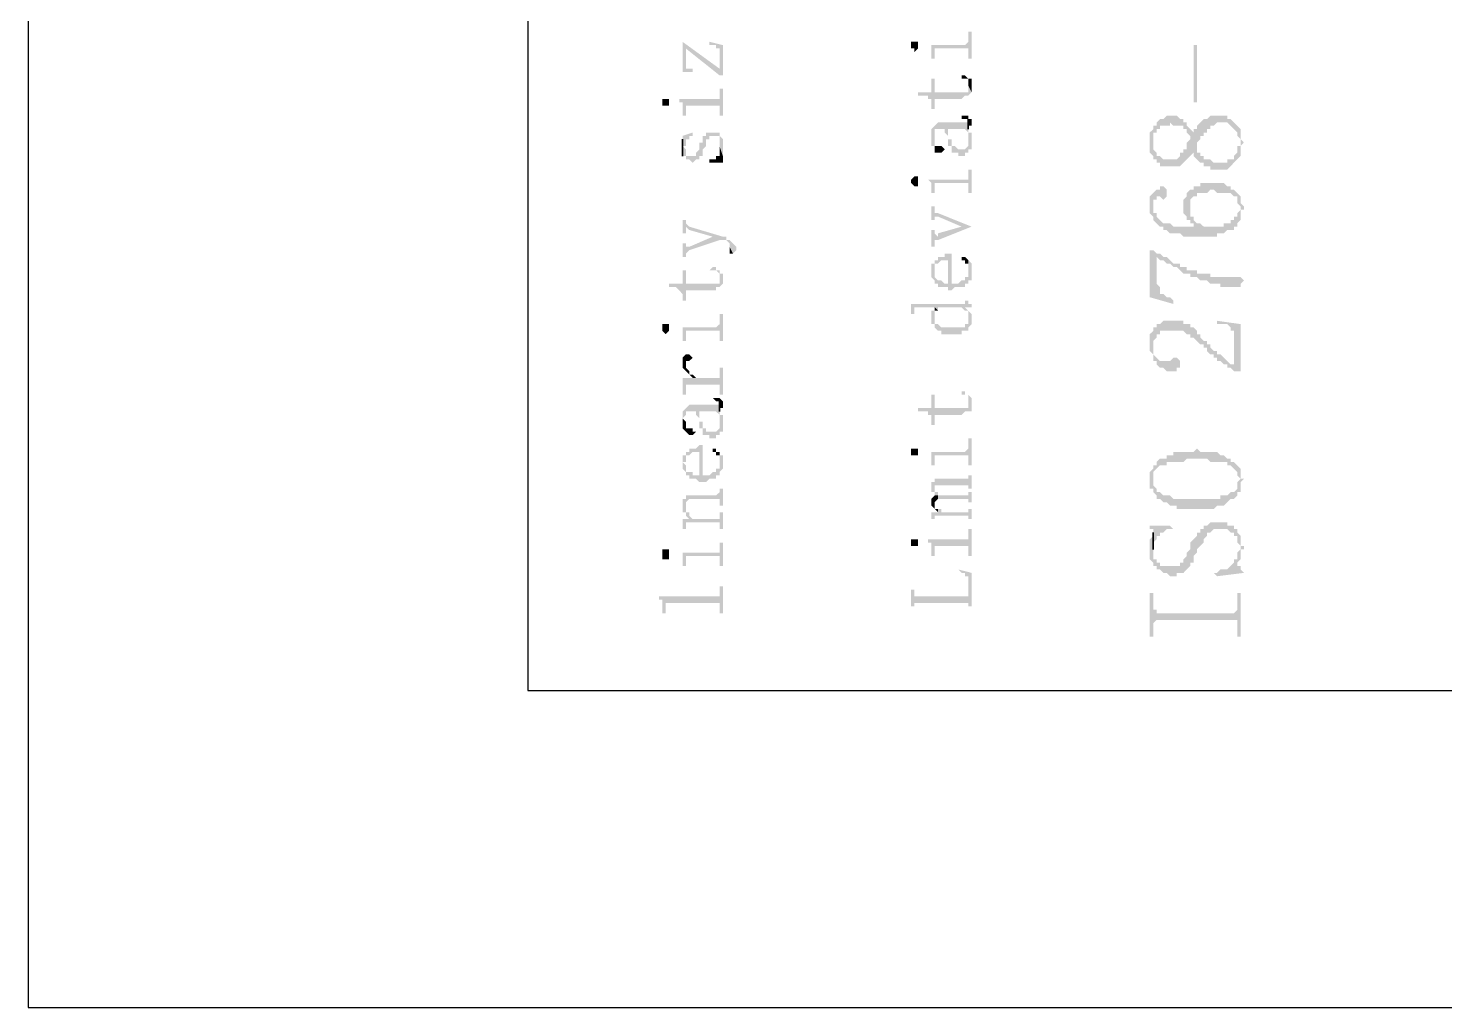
# Model space of a CAD drawing. Header units: millimetres. Extents: x 7018 to 13530, y 4187 to 5692.
# Drawn here: x 7018 to 7037.02, y 4951.87 to 4965.02 of the extents above; entities that cross this region are included whole.
import ezdxf

# ---------------------------------------------------------------- set-up
doc = ezdxf.new("R2010")
doc.units = ezdxf.units.MM

msp = doc.modelspace()

# ---------------------------------------------------------------- hatches: boundary and pattern name
at = {"transparency": 33554559}
for points in [[(7030.079, 4964.797), (7030.124, 4964.797), (7030.124, 4964.752), (7030.124, 4964.707), (7030.124, 4964.662), (7030.124, 4964.617), (7030.169, 4964.617), (7030.169, 4964.707), (7030.169, 4964.752), (7030.62, 4964.752), (7030.62, 4964.617), (7030.665, 4964.617), (7030.665, 4964.978), (7030.62, 4964.978), (7030.62, 4964.842), (7030.62, 4964.842), (7030.575, 4964.797)], [(7026.784, 4964.842), (7026.829, 4964.752), (7027.281, 4964.391), (7027.281, 4964.481)], [(7026.784, 4964.842), (7026.784, 4964.436), (7026.965, 4964.436), (7026.92, 4964.436), (7026.92, 4964.481), (7026.829, 4964.481), (7026.829, 4964.526), (7026.829, 4964.752)], [(7027.145, 4964.842), (7027.145, 4964.797), (7027.235, 4964.797), (7027.235, 4964.752), (7027.281, 4964.752), (7027.281, 4964.707), (7027.281, 4964.391), (7027.326, 4964.391), (7027.326, 4964.797)], [(7029.853, 4964.797), (7029.853, 4964.752), (7029.898, 4964.752), (7029.898, 4964.707), (7029.898, 4964.707), (7029.943, 4964.752), (7029.943, 4964.797), (7029.943, 4964.842), (7029.853, 4964.842)], [(7033.689, 4964.03), (7033.689, 4964.797), (7033.644, 4964.797), (7033.644, 4964.03)], [(7026.739, 4964.075), (7026.739, 4964.03), (7026.784, 4964.03), (7026.784, 4963.985), (7026.784, 4963.94), (7026.784, 4963.849), (7026.829, 4963.849), (7026.829, 4963.985), (7027.281, 4963.985), (7027.281, 4963.849), (7027.326, 4963.849), (7027.326, 4964.211), (7027.281, 4964.211), (7027.281, 4964.075), (7027.235, 4964.075)], [(7029.943, 4964.165), (7029.943, 4964.12), (7030.079, 4964.12), (7030.079, 4964.075), (7030.124, 4964.075), (7030.124, 4964.03), (7030.124, 4963.94), (7030.169, 4963.94), (7030.169, 4964.075), (7030.53, 4964.075), (7030.575, 4964.12), (7030.62, 4964.12), (7030.665, 4964.165), (7030.62, 4964.256), (7030.62, 4964.211), (7030.62, 4964.165), (7030.169, 4964.165), (7030.169, 4964.346), (7030.124, 4964.346), (7030.124, 4964.165)], [(7030.53, 4964.346), (7030.62, 4964.346), (7030.62, 4964.301), (7030.62, 4964.256), (7030.62, 4964.256), (7030.665, 4964.165), (7030.665, 4964.256), (7030.665, 4964.301), (7030.665, 4964.346), (7030.62, 4964.346), (7030.575, 4964.391), (7030.53, 4964.391)], [(7026.513, 4964.03), (7026.513, 4963.985), (7026.604, 4963.985), (7026.604, 4964.03), (7026.604, 4964.075), (7026.513, 4964.075)], [(7030.53, 4963.849), (7030.53, 4963.804), (7030.62, 4963.804), (7030.62, 4963.714), (7030.665, 4963.714), (7030.665, 4963.759), (7030.665, 4963.804), (7030.62, 4963.804), (7030.62, 4963.849), (7030.575, 4963.849)], [(7033.057, 4963.488), (7033.057, 4963.353), (7033.103, 4963.308), (7033.103, 4963.263), (7033.148, 4963.263), (7033.148, 4963.218), (7033.193, 4963.218), (7033.193, 4963.172), (7033.464, 4963.172), (7033.509, 4963.218), (7033.509, 4963.218), (7033.554, 4963.263), (7033.554, 4963.263), (7033.599, 4963.308), (7033.599, 4963.308), (7033.644, 4963.353), (7033.644, 4963.308), (7033.689, 4963.398), (7033.689, 4963.443), (7033.689, 4963.488), (7033.734, 4963.534), (7033.734, 4963.579), (7033.78, 4963.579), (7033.78, 4963.624), (7033.825, 4963.624), (7033.825, 4963.669), (7033.87, 4963.669), (7033.87, 4963.714), (7033.915, 4963.714), (7033.96, 4963.759), (7034.096, 4963.759), (7034.141, 4963.714), (7034.141, 4963.714), (7034.186, 4963.669), (7034.186, 4963.669), (7034.231, 4963.624), (7034.231, 4963.579), (7034.276, 4963.534), (7034.276, 4963.308), (7034.276, 4963.398), (7034.276, 4963.443), (7034.321, 4963.488), (7034.276, 4963.534), (7034.276, 4963.624), (7034.276, 4963.669), (7034.231, 4963.714), (7034.231, 4963.714), (7034.186, 4963.759), (7034.186, 4963.759), (7034.141, 4963.804), (7034.096, 4963.804), (7034.096, 4963.849), (7033.87, 4963.849), (7033.825, 4963.804), (7033.78, 4963.804), (7033.734, 4963.759), (7033.734, 4963.759), (7033.689, 4963.714), (7033.689, 4963.669), (7033.644, 4963.669), (7033.644, 4963.624), (7033.644, 4963.624), (7033.599, 4963.669), (7033.599, 4963.534), (7033.599, 4963.534), (7033.554, 4963.488), (7033.554, 4963.398), (7033.509, 4963.398), (7033.509, 4963.353), (7033.464, 4963.353), (7033.464, 4963.308), (7033.419, 4963.263), (7033.238, 4963.263), (7033.193, 4963.308), (7033.148, 4963.308), (7033.148, 4963.353), (7033.148, 4963.353), (7033.103, 4963.398), (7033.103, 4963.443), (7033.103, 4963.669), (7033.103, 4963.669), (7033.057, 4963.624), (7033.057, 4963.534)], [(7033.103, 4963.669), (7033.103, 4963.488), (7033.103, 4963.624), (7033.148, 4963.624), (7033.148, 4963.669), (7033.193, 4963.669), (7033.193, 4963.714), (7033.328, 4963.714), (7033.328, 4963.759), (7033.373, 4963.714), (7033.509, 4963.714), (7033.509, 4963.669), (7033.554, 4963.669), (7033.554, 4963.624), (7033.599, 4963.579), (7033.599, 4963.669), (7033.599, 4963.669), (7033.554, 4963.714), (7033.554, 4963.759), (7033.509, 4963.759), (7033.509, 4963.804), (7033.464, 4963.804), (7033.419, 4963.849), (7033.283, 4963.849), (7033.238, 4963.804), (7033.193, 4963.804), (7033.148, 4963.759), (7033.148, 4963.714), (7033.103, 4963.714)], [(7030.124, 4963.579), (7030.124, 4963.534), (7030.124, 4963.488), (7030.124, 4963.443), (7030.169, 4963.443), (7030.169, 4963.579), (7030.169, 4963.624), (7030.169, 4963.669), (7030.304, 4963.669), (7030.304, 4963.624), (7030.304, 4963.624), (7030.35, 4963.579), (7030.35, 4963.534), (7030.35, 4963.669), (7030.575, 4963.669), (7030.62, 4963.624), (7030.62, 4963.579), (7030.62, 4963.534), (7030.62, 4963.488), (7030.665, 4963.624), (7030.62, 4963.624), (7030.62, 4963.669), (7030.62, 4963.759), (7030.214, 4963.759), (7030.169, 4963.714), (7030.169, 4963.714), (7030.124, 4963.669), (7030.124, 4963.624)], [(7030.35, 4963.534), (7030.35, 4963.488), (7030.35, 4963.443), (7030.395, 4963.443), (7030.395, 4963.398), (7030.395, 4963.353), (7030.485, 4963.353), (7030.485, 4963.308), (7030.575, 4963.308), (7030.575, 4963.353), (7030.62, 4963.353), (7030.62, 4963.398), (7030.665, 4963.398), (7030.665, 4963.443), (7030.665, 4963.488), (7030.665, 4963.534), (7030.665, 4963.579), (7030.665, 4963.624), (7030.62, 4963.488), (7030.62, 4963.443), (7030.62, 4963.443), (7030.575, 4963.398), (7030.485, 4963.398), (7030.44, 4963.443), (7030.395, 4963.443), (7030.395, 4963.488), (7030.395, 4963.534), (7030.35, 4963.534), (7030.35, 4963.579), (7030.35, 4963.669), (7030.35, 4963.669)], [(7026.784, 4963.308), (7026.829, 4963.308), (7026.829, 4963.263), (7026.874, 4963.263), (7026.92, 4963.218), (7026.92, 4963.218), (7026.965, 4963.263), (7027.01, 4963.263), (7027.01, 4963.308), (7027.055, 4963.308), (7027.055, 4963.353), (7027.055, 4963.398), (7027.055, 4963.398), (7027.1, 4963.443), (7027.1, 4963.488), (7027.1, 4963.534), (7027.145, 4963.534), (7027.145, 4963.579), (7027.281, 4963.579), (7027.281, 4963.534), (7027.281, 4963.488), (7027.281, 4963.443), (7027.326, 4963.308), (7027.326, 4963.353), (7027.326, 4963.398), (7027.326, 4963.443), (7027.326, 4963.488), (7027.326, 4963.534), (7027.326, 4963.534), (7027.281, 4963.579), (7027.281, 4963.624), (7027.1, 4963.624), (7027.1, 4963.579), (7027.055, 4963.579), (7027.055, 4963.534), (7027.055, 4963.488), (7027.01, 4963.488), (7027.01, 4963.443), (7027.01, 4963.398), (7027.01, 4963.398), (7026.965, 4963.353), (7026.965, 4963.308), (7026.829, 4963.308), (7026.829, 4963.353), (7026.829, 4963.398), (7026.784, 4963.443)], [(7026.784, 4963.579), (7026.784, 4963.308), (7026.784, 4963.443), (7026.829, 4963.443), (7026.829, 4963.488), (7026.829, 4963.534), (7026.874, 4963.534), (7026.874, 4963.579), (7026.92, 4963.579), (7026.92, 4963.624)], [(7030.169, 4963.443), (7030.169, 4963.398), (7030.169, 4963.353), (7030.259, 4963.353), (7030.304, 4963.398), (7030.304, 4963.398), (7030.259, 4963.443), (7030.169, 4963.443), (7030.169, 4963.488), (7030.169, 4963.579)], [(7033.644, 4963.308), (7033.689, 4963.263), (7033.689, 4963.263), (7033.734, 4963.218), (7033.78, 4963.218), (7033.78, 4963.172), (7033.87, 4963.172), (7033.87, 4963.127), (7034.096, 4963.127), (7034.141, 4963.172), (7034.141, 4963.172), (7034.186, 4963.218), (7034.186, 4963.218), (7034.231, 4963.263), (7034.231, 4963.263), (7034.276, 4963.308), (7034.276, 4963.488), (7034.276, 4963.443), (7034.231, 4963.443), (7034.231, 4963.353), (7034.186, 4963.308), (7034.186, 4963.263), (7034.096, 4963.263), (7034.096, 4963.218), (7033.915, 4963.218), (7033.87, 4963.263), (7033.78, 4963.263), (7033.78, 4963.308), (7033.734, 4963.308), (7033.734, 4963.353), (7033.689, 4963.353), (7033.689, 4963.398)], [(7027.145, 4963.263), (7027.145, 4963.218), (7027.326, 4963.218), (7027.326, 4963.263), (7027.326, 4963.308), (7027.281, 4963.443), (7027.281, 4963.398), (7027.281, 4963.353), (7027.281, 4963.308), (7027.235, 4963.308), (7027.235, 4963.263), (7027.19, 4963.263)], [(7030.079, 4962.992), (7030.079, 4962.992), (7030.124, 4962.947), (7030.124, 4962.902), (7030.124, 4962.857), (7030.124, 4962.811), (7030.169, 4962.811), (7030.169, 4962.902), (7030.169, 4962.947), (7030.62, 4962.947), (7030.62, 4962.902), (7030.62, 4962.811), (7030.665, 4962.811), (7030.665, 4963.127), (7030.62, 4963.127), (7030.62, 4963.037), (7030.62, 4962.992), (7030.575, 4962.992)], [(7029.853, 4962.947), (7029.853, 4962.947), (7029.898, 4962.902), (7029.943, 4962.902), (7029.943, 4962.947), (7029.943, 4962.992), (7029.943, 4963.037), (7029.898, 4963.037), (7029.853, 4962.992), (7029.853, 4962.992)], [(7033.103, 4962.811), (7033.103, 4962.631), (7033.103, 4962.721), (7033.148, 4962.721), (7033.148, 4962.766), (7033.193, 4962.766), (7033.238, 4962.721), (7033.238, 4962.721), (7033.283, 4962.766), (7033.283, 4962.857), (7033.283, 4962.857), (7033.238, 4962.902), (7033.193, 4962.902), (7033.193, 4962.857), (7033.148, 4962.857)], [(7033.509, 4962.631), (7033.509, 4962.586), (7033.509, 4962.541), (7033.554, 4962.495), (7033.554, 4962.45), (7033.599, 4962.45), (7033.599, 4962.676), (7033.599, 4962.721), (7033.644, 4962.766), (7033.689, 4962.766), (7033.689, 4962.811), (7033.825, 4962.811), (7033.87, 4962.857), (7033.915, 4962.857), (7033.96, 4962.811), (7034.141, 4962.811), (7034.186, 4962.766), (7034.231, 4962.766), (7034.231, 4962.676), (7034.276, 4962.631), (7034.276, 4962.45), (7034.276, 4962.586), (7034.321, 4962.586), (7034.321, 4962.631), (7034.276, 4962.676), (7034.276, 4962.766), (7034.231, 4962.811), (7034.231, 4962.811), (7034.186, 4962.857), (7034.141, 4962.857), (7034.141, 4962.902), (7034.096, 4962.902), (7034.05, 4962.947), (7033.734, 4962.947), (7033.734, 4962.902), (7033.644, 4962.902), (7033.644, 4962.857), (7033.599, 4962.857), (7033.554, 4962.811), (7033.554, 4962.766), (7033.509, 4962.721), (7033.509, 4962.676)], [(7033.057, 4962.676), (7033.057, 4962.586), (7033.057, 4962.541), (7033.103, 4962.495), (7033.103, 4962.45), (7033.148, 4962.405), (7033.148, 4962.405), (7033.193, 4962.36), (7033.238, 4962.36), (7033.238, 4962.315), (7033.283, 4962.315), (7033.328, 4962.27), (7033.464, 4962.27), (7033.509, 4962.225), (7033.96, 4962.225), (7033.96, 4962.27), (7034.05, 4962.27), (7034.096, 4962.315), (7034.186, 4962.315), (7034.186, 4962.36), (7034.231, 4962.36), (7034.231, 4962.405), (7034.276, 4962.45), (7034.276, 4962.631), (7034.276, 4962.586), (7034.231, 4962.541), (7034.231, 4962.495), (7034.186, 4962.495), (7034.186, 4962.45), (7034.141, 4962.45), (7034.141, 4962.405), (7034.05, 4962.405), (7034.05, 4962.36), (7033.78, 4962.36), (7033.734, 4962.405), (7033.689, 4962.36), (7033.373, 4962.36), (7033.328, 4962.405), (7033.238, 4962.405), (7033.193, 4962.45), (7033.193, 4962.45), (7033.148, 4962.495), (7033.148, 4962.541), (7033.103, 4962.541), (7033.103, 4962.631), (7033.103, 4962.811), (7033.057, 4962.766), (7033.057, 4962.721), (7033.057, 4962.721)], [(7030.124, 4962.631), (7030.124, 4962.45), (7030.169, 4962.45), (7030.169, 4962.495), (7030.214, 4962.495), (7030.53, 4962.36), (7030.665, 4962.36), (7030.214, 4962.541), (7030.169, 4962.541), (7030.169, 4962.586), (7030.169, 4962.631)], [(7033.599, 4962.45), (7033.599, 4962.405), (7033.644, 4962.405), (7033.644, 4962.36), (7033.689, 4962.36), (7033.734, 4962.405), (7033.689, 4962.405), (7033.644, 4962.45), (7033.644, 4962.495), (7033.599, 4962.495), (7033.599, 4962.541), (7033.599, 4962.631)], [(7026.784, 4962.45), (7026.784, 4962.27), (7026.829, 4962.27), (7026.829, 4962.315), (7026.829, 4962.36), (7026.874, 4962.315), (7027.19, 4962.225), (7027.19, 4962.225), (7027.281, 4962.18), (7027.371, 4962.18), (7027.416, 4962.134), (7027.416, 4962.089), (7027.461, 4961.999), (7027.461, 4961.999), (7027.506, 4962.044), (7027.506, 4962.089), (7027.506, 4962.089), (7027.461, 4962.134), (7027.461, 4962.134), (7027.416, 4962.18), (7027.371, 4962.18), (7027.371, 4962.225), (7027.326, 4962.225), (7026.874, 4962.36), (7026.829, 4962.405), (7026.829, 4962.45), (7026.829, 4962.45)], [(7030.124, 4962.315), (7030.124, 4962.089), (7030.169, 4962.089), (7030.169, 4962.134), (7030.169, 4962.18), (7030.214, 4962.18), (7030.665, 4962.36), (7030.53, 4962.36), (7030.214, 4962.27), (7030.214, 4962.225), (7030.169, 4962.27), (7030.169, 4962.315)], [(7026.784, 4962.134), (7026.784, 4961.954), (7026.829, 4961.954), (7026.829, 4961.999), (7026.829, 4961.999), (7026.874, 4962.044), (7027.281, 4962.18), (7027.19, 4962.225), (7026.874, 4962.089), (7026.829, 4962.089), (7026.829, 4962.134), (7026.829, 4962.134)], [(7027.416, 4962.044), (7027.416, 4961.999), (7027.461, 4961.999), (7027.416, 4962.089)], [(7030.124, 4961.864), (7030.169, 4961.773), (7030.169, 4961.819), (7030.169, 4961.864), (7030.214, 4961.864), (7030.259, 4961.909), (7030.35, 4961.909), (7030.35, 4961.503), (7030.395, 4961.503), (7030.44, 4961.548), (7030.575, 4961.548), (7030.575, 4961.593), (7030.62, 4961.593), (7030.62, 4961.638), (7030.665, 4961.638), (7030.665, 4961.683), (7030.665, 4961.728), (7030.665, 4961.773), (7030.665, 4961.819), (7030.665, 4961.864), (7030.665, 4961.864), (7030.62, 4961.909), (7030.62, 4961.773), (7030.62, 4961.728), (7030.62, 4961.683), (7030.575, 4961.683), (7030.575, 4961.638), (7030.53, 4961.638), (7030.485, 4961.593), (7030.395, 4961.593), (7030.395, 4961.999), (7030.304, 4961.999), (7030.304, 4961.954), (7030.214, 4961.954), (7030.214, 4961.909), (7030.169, 4961.909), (7030.169, 4961.864)], [(7030.53, 4961.954), (7030.53, 4961.909), (7030.575, 4961.909), (7030.575, 4961.864), (7030.62, 4961.864), (7030.62, 4961.819), (7030.62, 4961.773), (7030.62, 4961.909), (7030.62, 4961.909), (7030.575, 4961.954)], [(7033.057, 4962.044), (7033.057, 4961.412), (7033.373, 4961.322), (7033.373, 4961.367), (7033.328, 4961.412), (7033.283, 4961.412), (7033.238, 4961.457), (7033.193, 4961.457), (7033.193, 4961.548), (7033.148, 4961.593), (7033.148, 4961.999), (7033.103, 4962.044)], [(7033.148, 4961.999), (7033.148, 4961.954), (7033.193, 4961.909), (7033.238, 4961.909), (7033.283, 4961.864), (7033.328, 4961.864), (7033.373, 4961.819), (7033.419, 4961.819), (7033.464, 4961.773), (7033.464, 4961.773), (7033.509, 4961.728), (7033.599, 4961.728), (7033.599, 4961.683), (7033.689, 4961.683), (7033.734, 4961.638), (7033.825, 4961.638), (7033.87, 4961.593), (7034.005, 4961.593), (7034.005, 4961.548), (7034.276, 4961.548), (7034.276, 4961.593), (7034.321, 4961.638), (7034.276, 4961.683), (7033.87, 4961.683), (7033.87, 4961.728), (7033.689, 4961.728), (7033.689, 4961.773), (7033.554, 4961.773), (7033.554, 4961.819), (7033.464, 4961.819), (7033.464, 4961.864), (7033.373, 4961.864), (7033.328, 4961.909), (7033.328, 4961.909), (7033.283, 4961.954), (7033.238, 4961.954), (7033.193, 4961.999)], [(7026.604, 4961.593), (7026.604, 4961.548), (7026.694, 4961.548), (7026.739, 4961.503), (7026.739, 4961.503), (7026.784, 4961.457), (7026.784, 4961.367), (7026.829, 4961.367), (7026.829, 4961.503), (7027.235, 4961.503), (7027.235, 4961.548), (7027.281, 4961.548), (7027.281, 4961.683), (7027.281, 4961.638), (7027.281, 4961.593), (7026.829, 4961.593), (7026.829, 4961.773), (7026.784, 4961.773), (7026.784, 4961.593)], [(7027.145, 4961.773), (7027.235, 4961.773), (7027.281, 4961.728), (7027.281, 4961.683), (7027.281, 4961.548), (7027.326, 4961.593), (7027.326, 4961.638), (7027.326, 4961.728), (7027.281, 4961.728), (7027.281, 4961.773), (7027.235, 4961.773), (7027.235, 4961.819), (7027.19, 4961.819)], [(7030.124, 4961.773), (7030.124, 4961.728), (7030.124, 4961.683), (7030.124, 4961.683), (7030.169, 4961.638), (7030.169, 4961.593), (7030.214, 4961.593), (7030.214, 4961.548), (7030.35, 4961.548), (7030.35, 4961.503), (7030.35, 4961.593), (7030.304, 4961.593), (7030.259, 4961.638), (7030.214, 4961.638), (7030.169, 4961.683), (7030.169, 4961.728), (7030.169, 4961.773), (7030.124, 4961.864), (7030.124, 4961.819)], [(7029.808, 4961.322), (7029.853, 4961.322), (7029.853, 4961.277), (7029.853, 4961.187), (7029.898, 4961.187), (7029.898, 4961.232), (7029.898, 4961.277), (7030.169, 4961.277), (7030.214, 4961.232), (7030.214, 4961.277), (7030.53, 4961.277), (7030.575, 4961.232), (7030.575, 4961.277), (7030.665, 4961.277), (7030.665, 4961.322), (7030.62, 4961.322), (7030.62, 4961.367), (7030.62, 4961.412), (7030.62, 4961.367), (7030.575, 4961.367), (7030.575, 4961.322)], [(7026.739, 4961.006), (7026.784, 4961.006), (7026.784, 4960.961), (7026.784, 4960.871), (7026.784, 4960.826), (7026.829, 4960.826), (7026.829, 4960.916), (7026.829, 4960.961), (7027.281, 4960.961), (7027.281, 4960.826), (7027.326, 4960.826), (7027.326, 4961.187), (7027.281, 4961.187), (7027.281, 4961.051), (7027.281, 4961.051), (7027.235, 4961.006)], [(7030.124, 4961.142), (7030.124, 4961.096), (7030.124, 4961.051), (7030.169, 4961.051), (7030.169, 4961.006), (7030.169, 4961.006), (7030.214, 4960.961), (7030.259, 4960.961), (7030.259, 4960.916), (7030.53, 4960.916), (7030.53, 4960.961), (7030.62, 4960.961), (7030.62, 4961.006), (7030.62, 4961.142), (7030.62, 4961.096), (7030.62, 4961.051), (7030.575, 4961.051), (7030.575, 4961.006), (7030.259, 4961.006), (7030.214, 4961.051), (7030.169, 4961.051), (7030.169, 4961.096), (7030.169, 4961.232), (7030.124, 4961.232), (7030.124, 4961.187)], [(7030.169, 4961.232), (7030.169, 4961.142), (7030.169, 4961.187), (7030.169, 4961.232), (7030.214, 4961.232), (7030.169, 4961.277), (7030.169, 4961.277)], [(7030.575, 4961.232), (7030.62, 4961.232), (7030.62, 4961.187), (7030.62, 4961.142), (7030.62, 4961.006), (7030.665, 4961.051), (7030.665, 4961.096), (7030.665, 4961.142), (7030.665, 4961.187), (7030.665, 4961.187), (7030.62, 4961.232), (7030.62, 4961.232), (7030.575, 4961.277), (7030.575, 4961.277)], [(7026.513, 4961.006), (7026.513, 4960.961), (7026.513, 4960.961), (7026.558, 4960.916), (7026.558, 4960.916), (7026.604, 4960.961), (7026.604, 4961.006), (7026.604, 4961.051), (7026.513, 4961.051)], [(7033.057, 4960.78), (7033.057, 4960.69), (7033.057, 4960.69), (7033.103, 4960.645), (7033.103, 4960.6), (7033.103, 4960.78), (7033.103, 4960.826), (7033.148, 4960.871), (7033.148, 4960.916), (7033.193, 4960.916), (7033.193, 4960.961), (7033.509, 4960.961), (7033.554, 4960.916), (7033.599, 4960.916), (7033.599, 4960.871), (7033.644, 4960.871), (7033.689, 4960.826), (7033.689, 4960.826), (7033.734, 4960.78), (7033.78, 4960.78), (7033.78, 4960.735), (7033.825, 4960.735), (7033.825, 4960.69), (7033.87, 4960.645), (7033.915, 4960.645), (7033.915, 4960.6), (7033.96, 4960.6), (7033.96, 4960.555), (7034.005, 4960.555), (7034.05, 4960.51), (7034.096, 4960.51), (7034.096, 4960.465), (7034.141, 4960.465), (7034.186, 4960.419), (7034.186, 4960.51), (7034.141, 4960.51), (7034.096, 4960.555), (7034.096, 4960.555), (7034.05, 4960.6), (7034.005, 4960.645), (7033.96, 4960.645), (7033.96, 4960.69), (7033.915, 4960.69), (7033.87, 4960.735), (7033.87, 4960.78), (7033.825, 4960.78), (7033.825, 4960.826), (7033.78, 4960.826), (7033.734, 4960.871), (7033.734, 4960.916), (7033.689, 4960.916), (7033.689, 4960.961), (7033.644, 4961.006), (7033.599, 4961.006), (7033.599, 4961.051), (7033.509, 4961.051), (7033.509, 4961.096), (7033.238, 4961.096), (7033.193, 4961.051), (7033.148, 4961.051), (7033.148, 4961.006), (7033.103, 4961.006), (7033.103, 4960.961), (7033.103, 4960.961), (7033.057, 4960.916), (7033.057, 4960.871), (7033.057, 4960.826)], [(7033.96, 4961.096), (7033.96, 4961.051), (7034.096, 4961.051), (7034.141, 4961.006), (7034.141, 4960.961), (7034.186, 4960.961), (7034.186, 4960.419), (7034.276, 4960.419), (7034.276, 4961.051)], [(7026.784, 4960.555), (7026.784, 4960.51), (7026.784, 4960.465), (7026.784, 4960.465), (7026.829, 4960.419), (7026.829, 4960.51), (7026.829, 4960.555), (7026.874, 4960.555), (7026.92, 4960.6), (7026.92, 4960.6), (7026.874, 4960.645), (7026.829, 4960.645), (7026.784, 4960.6)], [(7033.103, 4960.6), (7033.103, 4960.555), (7033.148, 4960.555), (7033.148, 4960.51), (7033.148, 4960.51), (7033.193, 4960.465), (7033.238, 4960.465), (7033.283, 4960.419), (7033.419, 4960.419), (7033.419, 4960.465), (7033.464, 4960.465), (7033.464, 4960.555), (7033.464, 4960.555), (7033.419, 4960.6), (7033.373, 4960.6), (7033.328, 4960.555), (7033.193, 4960.555), (7033.148, 4960.6), (7033.148, 4960.6), (7033.103, 4960.645), (7033.103, 4960.69), (7033.103, 4960.735)], [(7026.784, 4960.329), (7026.784, 4960.284), (7026.784, 4960.239), (7026.784, 4960.194), (7026.784, 4960.103), (7026.829, 4960.103), (7026.829, 4960.239), (7027.281, 4960.239), (7027.281, 4960.103), (7027.326, 4960.103), (7027.326, 4960.465), (7027.281, 4960.465), (7027.281, 4960.374), (7027.281, 4960.329), (7026.92, 4960.329)], [(7026.829, 4960.419), (7026.829, 4960.419), (7026.874, 4960.374), (7026.874, 4960.374), (7026.92, 4960.329), (7026.965, 4960.329), (7026.92, 4960.374), (7026.874, 4960.374), (7026.874, 4960.419), (7026.874, 4960.419), (7026.829, 4960.465), (7026.829, 4960.51), (7026.829, 4960.51)], [(7027.19, 4960.058), (7027.19, 4960.058), (7027.235, 4960.013), (7027.281, 4960.013), (7027.281, 4959.923), (7027.326, 4959.923), (7027.326, 4959.968), (7027.326, 4960.013), (7027.326, 4960.013), (7027.281, 4960.058), (7027.235, 4960.058)], [(7029.943, 4959.923), (7029.943, 4959.878), (7030.079, 4959.878), (7030.079, 4959.833), (7030.124, 4959.833), (7030.124, 4959.788), (7030.124, 4959.697), (7030.169, 4959.697), (7030.169, 4959.833), (7030.53, 4959.833), (7030.575, 4959.878), (7030.665, 4959.878), (7030.62, 4960.013), (7030.62, 4959.968), (7030.62, 4959.923), (7030.169, 4959.923), (7030.169, 4960.103), (7030.124, 4960.103), (7030.124, 4959.923)], [(7030.53, 4960.103), (7030.62, 4960.103), (7030.62, 4960.058), (7030.62, 4960.013), (7030.62, 4960.013), (7030.665, 4959.878), (7030.665, 4959.923), (7030.665, 4959.968), (7030.665, 4960.058), (7030.665, 4960.058), (7030.62, 4960.103), (7030.575, 4960.103), (7030.575, 4960.149), (7030.53, 4960.149)], [(7026.784, 4959.788), (7026.784, 4959.742), (7026.784, 4959.697), (7026.784, 4959.652), (7026.784, 4959.788), (7026.784, 4959.788), (7026.829, 4959.833), (7026.829, 4959.878), (7026.965, 4959.878), (7026.965, 4959.833), (7026.965, 4959.833), (7027.01, 4959.788), (7027.01, 4959.742), (7027.01, 4959.878), (7027.235, 4959.878), (7027.281, 4959.833), (7027.281, 4959.788), (7027.281, 4959.742), (7027.281, 4959.697), (7027.281, 4959.833), (7027.281, 4959.878), (7027.281, 4959.968), (7026.874, 4959.968), (7026.829, 4959.923), (7026.829, 4959.923), (7026.784, 4959.878), (7026.784, 4959.833)], [(7027.01, 4959.742), (7027.01, 4959.697), (7027.01, 4959.652), (7027.055, 4959.652), (7027.055, 4959.607), (7027.055, 4959.562), (7027.145, 4959.562), (7027.145, 4959.517), (7027.235, 4959.517), (7027.235, 4959.562), (7027.281, 4959.562), (7027.281, 4959.607), (7027.326, 4959.607), (7027.326, 4959.652), (7027.326, 4959.697), (7027.326, 4959.788), (7027.326, 4959.833), (7027.281, 4959.833), (7027.281, 4959.697), (7027.281, 4959.652), (7027.281, 4959.652), (7027.235, 4959.607), (7027.1, 4959.607), (7027.1, 4959.652), (7027.055, 4959.652), (7027.055, 4959.697), (7027.055, 4959.742), (7027.01, 4959.742), (7027.01, 4959.788), (7027.01, 4959.878), (7027.01, 4959.878)], [(7026.784, 4959.652), (7026.829, 4959.607), (7026.829, 4959.607), (7026.874, 4959.562), (7026.92, 4959.562), (7026.965, 4959.607), (7026.92, 4959.607), (7026.92, 4959.652), (7026.829, 4959.652), (7026.829, 4959.697), (7026.829, 4959.742), (7026.784, 4959.788)], [(7030.079, 4959.336), (7030.124, 4959.336), (7030.124, 4959.291), (7030.124, 4959.201), (7030.124, 4959.156), (7030.169, 4959.156), (7030.169, 4959.246), (7030.169, 4959.291), (7030.62, 4959.291), (7030.62, 4959.156), (7030.665, 4959.156), (7030.665, 4959.517), (7030.62, 4959.517), (7030.62, 4959.381), (7030.62, 4959.381), (7030.575, 4959.336)], [(7026.784, 4959.291), (7026.784, 4959.201), (7026.829, 4959.201), (7026.829, 4959.246), (7026.829, 4959.291), (7026.874, 4959.291), (7026.92, 4959.336), (7027.01, 4959.336), (7027.01, 4958.93), (7027.1, 4958.93), (7027.145, 4958.975), (7027.235, 4958.975), (7027.235, 4959.02), (7027.281, 4959.02), (7027.281, 4959.065), (7027.281, 4959.065), (7027.326, 4959.111), (7027.326, 4959.156), (7027.326, 4959.201), (7027.326, 4959.246), (7027.326, 4959.291), (7027.281, 4959.291), (7027.281, 4959.336), (7027.281, 4959.201), (7027.281, 4959.156), (7027.281, 4959.111), (7027.235, 4959.111), (7027.235, 4959.065), (7027.19, 4959.065), (7027.145, 4959.02), (7027.055, 4959.02), (7027.055, 4959.427), (7027.01, 4959.427), (7026.965, 4959.381), (7026.874, 4959.381), (7026.874, 4959.336), (7026.829, 4959.336), (7026.829, 4959.291)], [(7026.784, 4959.201), (7026.784, 4959.156), (7026.784, 4959.111), (7026.784, 4959.111), (7026.829, 4959.065), (7026.829, 4959.02), (7026.874, 4959.02), (7026.874, 4958.975), (7026.965, 4958.975), (7027.01, 4958.93), (7027.01, 4959.02), (7026.92, 4959.02), (7026.92, 4959.065), (7026.829, 4959.065), (7026.829, 4959.111), (7026.829, 4959.156), (7026.829, 4959.156), (7026.784, 4959.201), (7026.784, 4959.291), (7026.784, 4959.246)], [(7027.145, 4959.381), (7027.19, 4959.381), (7027.19, 4959.336), (7027.235, 4959.336), (7027.235, 4959.291), (7027.281, 4959.291), (7027.281, 4959.246), (7027.281, 4959.201), (7027.281, 4959.336), (7027.235, 4959.336), (7027.235, 4959.381), (7027.19, 4959.381)], [(7029.853, 4959.336), (7029.853, 4959.291), (7029.943, 4959.291), (7029.943, 4959.336), (7029.943, 4959.381), (7029.853, 4959.381)], [(7033.103, 4959.111), (7033.103, 4958.975), (7033.103, 4959.02), (7033.103, 4959.065), (7033.148, 4959.111), (7033.148, 4959.111), (7033.193, 4959.156), (7033.283, 4959.156), (7033.283, 4959.201), (7033.509, 4959.201), (7033.554, 4959.246), (7033.825, 4959.246), (7033.87, 4959.201), (7034.096, 4959.201), (7034.096, 4959.156), (7034.141, 4959.156), (7034.186, 4959.111), (7034.186, 4959.111), (7034.231, 4959.065), (7034.231, 4959.02), (7034.276, 4958.975), (7034.276, 4959.111), (7034.231, 4959.156), (7034.231, 4959.156), (7034.186, 4959.201), (7034.141, 4959.201), (7034.141, 4959.246), (7034.096, 4959.246), (7034.05, 4959.291), (7034.005, 4959.291), (7033.96, 4959.336), (7033.734, 4959.336), (7033.689, 4959.381), (7033.644, 4959.336), (7033.373, 4959.336), (7033.373, 4959.291), (7033.283, 4959.291), (7033.283, 4959.246), (7033.193, 4959.246), (7033.148, 4959.201), (7033.148, 4959.156), (7033.103, 4959.156)], [(7033.057, 4958.975), (7033.057, 4958.84), (7033.103, 4958.84), (7033.103, 4958.795), (7033.103, 4958.795), (7033.148, 4958.75), (7033.148, 4958.704), (7033.193, 4958.704), (7033.238, 4958.659), (7033.283, 4958.659), (7033.328, 4958.614), (7033.419, 4958.614), (7033.419, 4958.569), (7033.915, 4958.569), (7033.96, 4958.614), (7034.05, 4958.614), (7034.096, 4958.659), (7034.096, 4958.659), (7034.141, 4958.704), (7034.186, 4958.704), (7034.231, 4958.75), (7034.231, 4958.795), (7034.276, 4958.795), (7034.276, 4958.885), (7034.276, 4958.93), (7034.321, 4958.975), (7034.276, 4958.975), (7034.276, 4959.065), (7034.276, 4959.111), (7034.276, 4958.975), (7034.276, 4958.975), (7034.231, 4958.93), (7034.231, 4958.885), (7034.231, 4958.84), (7034.186, 4958.795), (7034.141, 4958.795), (7034.096, 4958.75), (7034.005, 4958.75), (7034.005, 4958.704), (7033.373, 4958.704), (7033.328, 4958.75), (7033.238, 4958.75), (7033.193, 4958.795), (7033.148, 4958.795), (7033.148, 4958.84), (7033.103, 4958.885), (7033.103, 4959.111), (7033.103, 4959.111), (7033.057, 4959.065)], [(7030.124, 4958.885), (7030.124, 4958.84), (7030.124, 4958.795), (7030.169, 4958.795), (7030.169, 4958.75), (7030.214, 4958.75), (7030.214, 4958.704), (7030.62, 4958.704), (7030.62, 4958.659), (7030.665, 4958.659), (7030.665, 4958.795), (7030.62, 4958.795), (7030.62, 4958.75), (7030.214, 4958.75), (7030.214, 4958.795), (7030.169, 4958.795), (7030.169, 4958.84), (7030.169, 4958.93), (7030.124, 4958.93)], [(7030.169, 4958.93), (7030.169, 4958.84), (7030.169, 4958.885), (7030.62, 4958.885), (7030.62, 4958.84), (7030.665, 4958.84), (7030.665, 4959.02), (7030.62, 4959.02), (7030.62, 4958.975), (7030.169, 4958.975)], [(7026.784, 4958.614), (7026.784, 4958.569), (7026.784, 4958.524), (7026.829, 4958.524), (7026.829, 4958.479), (7026.829, 4958.479), (7026.874, 4958.434), (7026.874, 4958.479), (7026.874, 4958.524), (7026.829, 4958.524), (7026.829, 4958.569), (7026.829, 4958.704), (7026.784, 4958.704), (7026.784, 4958.659), (7026.784, 4958.659)], [(7026.829, 4958.704), (7026.829, 4958.614), (7026.829, 4958.659), (7026.829, 4958.659), (7026.874, 4958.704), (7027.281, 4958.704), (7027.281, 4958.614), (7027.326, 4958.614), (7027.326, 4958.84), (7027.281, 4958.84), (7027.281, 4958.795), (7027.281, 4958.795), (7027.235, 4958.75), (7026.829, 4958.75)], [(7030.124, 4958.659), (7030.124, 4958.614), (7030.124, 4958.614), (7030.169, 4958.569), (7030.169, 4958.659), (7030.169, 4958.659), (7030.214, 4958.704), (7030.214, 4958.75), (7030.169, 4958.75), (7030.124, 4958.704), (7030.124, 4958.704)], [(7026.784, 4958.434), (7026.784, 4958.388), (7026.784, 4958.343), (7026.784, 4958.298), (7026.829, 4958.298), (7026.829, 4958.343), (7026.829, 4958.388), (7027.281, 4958.388), (7027.281, 4958.343), (7027.281, 4958.298), (7027.326, 4958.298), (7027.326, 4958.524), (7027.281, 4958.524), (7027.281, 4958.479), (7027.281, 4958.434), (7026.92, 4958.434), (7026.874, 4958.479), (7026.874, 4958.434)], [(7030.124, 4958.524), (7030.124, 4958.479), (7030.124, 4958.434), (7030.169, 4958.434), (7030.169, 4958.479), (7030.62, 4958.479), (7030.62, 4958.434), (7030.665, 4958.434), (7030.665, 4958.569), (7030.62, 4958.569), (7030.62, 4958.524), (7030.259, 4958.524), (7030.259, 4958.569), (7030.214, 4958.569), (7030.214, 4958.524)], [(7030.169, 4958.569), (7030.169, 4958.569), (7030.214, 4958.524), (7030.214, 4958.569), (7030.169, 4958.569), (7030.169, 4958.614), (7030.169, 4958.659)], [(7033.057, 4958.027), (7033.057, 4957.892), (7033.057, 4957.892), (7033.103, 4957.847), (7033.103, 4957.802), (7033.148, 4957.802), (7033.148, 4957.757), (7033.193, 4957.757), (7033.238, 4957.711), (7033.283, 4957.711), (7033.328, 4957.666), (7033.419, 4957.666), (7033.419, 4957.711), (7033.509, 4957.711), (7033.554, 4957.757), (7033.554, 4957.757), (7033.599, 4957.802), (7033.599, 4957.847), (7033.644, 4957.847), (7033.644, 4957.937), (7033.689, 4957.982), (7033.689, 4958.027), (7033.734, 4958.073), (7033.734, 4958.073), (7033.78, 4958.118), (7033.78, 4958.163), (7033.78, 4958.163), (7033.825, 4958.208), (7033.825, 4958.253), (7033.87, 4958.253), (7033.915, 4958.298), (7034.096, 4958.298), (7034.141, 4958.253), (7034.186, 4958.253), (7034.186, 4958.208), (7034.231, 4958.208), (7034.231, 4958.118), (7034.276, 4958.073), (7034.276, 4957.892), (7034.276, 4957.937), (7034.276, 4958.027), (7034.321, 4958.027), (7034.321, 4958.073), (7034.276, 4958.073), (7034.276, 4958.208), (7034.276, 4958.208), (7034.231, 4958.253), (7034.231, 4958.298), (7034.186, 4958.298), (7034.186, 4958.343), (7034.096, 4958.343), (7034.096, 4958.388), (7033.87, 4958.388), (7033.825, 4958.343), (7033.78, 4958.343), (7033.78, 4958.298), (7033.734, 4958.298), (7033.734, 4958.253), (7033.689, 4958.253), (7033.689, 4958.208), (7033.644, 4958.163), (7033.644, 4958.163), (7033.599, 4958.118), (7033.599, 4958.027), (7033.554, 4957.982), (7033.554, 4957.937), (7033.509, 4957.892), (7033.509, 4957.847), (7033.464, 4957.847), (7033.464, 4957.802), (7033.193, 4957.802), (7033.193, 4957.847), (7033.148, 4957.847), (7033.148, 4957.892), (7033.103, 4957.892), (7033.103, 4958.208), (7033.057, 4958.163), (7033.057, 4958.118), (7033.057, 4958.073)], [(7033.057, 4958.343), (7033.057, 4958.298), (7033.103, 4958.298), (7033.103, 4958.073), (7033.103, 4958.118), (7033.148, 4958.163), (7033.148, 4958.208), (7033.193, 4958.208), (7033.193, 4958.253), (7033.238, 4958.253), (7033.283, 4958.298), (7033.373, 4958.298), (7033.328, 4958.343)], [(7029.853, 4958.118), (7029.853, 4958.073), (7029.943, 4958.073), (7029.943, 4958.118), (7029.943, 4958.163), (7029.853, 4958.163)], [(7030.079, 4958.163), (7030.079, 4958.118), (7030.124, 4958.118), (7030.124, 4958.073), (7030.124, 4958.027), (7030.124, 4957.937), (7030.169, 4957.937), (7030.169, 4958.073), (7030.62, 4958.073), (7030.62, 4957.937), (7030.665, 4957.937), (7030.665, 4958.298), (7030.62, 4958.298), (7030.62, 4958.163), (7030.575, 4958.163)], [(7026.513, 4957.982), (7026.513, 4957.937), (7026.513, 4957.892), (7026.604, 4957.892), (7026.604, 4957.937), (7026.604, 4957.982), (7026.604, 4958.027), (7026.513, 4958.027)], [(7026.739, 4957.982), (7026.784, 4957.982), (7026.784, 4957.937), (7026.784, 4957.892), (7026.784, 4957.847), (7026.784, 4957.802), (7026.829, 4957.802), (7026.829, 4957.892), (7026.829, 4957.937), (7027.281, 4957.937), (7027.281, 4957.892), (7027.281, 4957.802), (7027.326, 4957.802), (7027.326, 4958.118), (7027.281, 4958.118), (7027.281, 4958.027), (7027.281, 4957.982), (7027.235, 4957.982)], [(7033.915, 4957.711), (7033.96, 4957.666), (7034.321, 4957.711), (7034.276, 4957.757), (7034.276, 4957.802), (7034.231, 4957.802), (7034.231, 4957.982), (7034.231, 4957.892), (7034.186, 4957.892), (7034.186, 4957.847), (7034.186, 4957.847), (7034.141, 4957.802), (7034.141, 4957.802), (7034.096, 4957.757), (7034.005, 4957.757), (7033.96, 4957.711)], [(7034.231, 4957.982), (7034.231, 4957.802), (7034.231, 4957.847), (7034.276, 4957.892), (7034.276, 4958.073), (7034.276, 4958.027)], [(7030.485, 4957.757), (7030.485, 4957.757), (7030.53, 4957.711), (7030.575, 4957.711), (7030.575, 4957.666), (7030.62, 4957.666), (7030.62, 4957.621), (7030.62, 4957.576), (7030.62, 4957.26), (7030.665, 4957.26), (7030.665, 4957.711)], [(7026.468, 4957.396), (7026.468, 4957.35), (7026.513, 4957.35), (7026.513, 4957.305), (7026.513, 4957.26), (7026.513, 4957.17), (7026.558, 4957.17), (7026.558, 4957.305), (7027.281, 4957.305), (7027.281, 4957.17), (7027.326, 4957.17), (7027.326, 4957.531), (7027.281, 4957.531), (7027.281, 4957.441), (7027.281, 4957.396), (7027.235, 4957.396)], [(7029.853, 4957.486), (7029.853, 4957.26), (7029.898, 4957.26), (7029.898, 4957.305), (7030.62, 4957.305), (7030.62, 4957.26), (7030.62, 4957.441), (7030.62, 4957.396), (7029.898, 4957.396), (7029.898, 4957.486)], [(7033.057, 4957.441), (7033.057, 4956.854), (7033.103, 4956.854), (7033.103, 4957.035), (7033.103, 4957.035), (7033.148, 4957.08), (7034.231, 4957.08), (7034.231, 4957.035), (7034.231, 4956.854), (7034.276, 4956.854), (7034.276, 4957.441), (7034.231, 4957.441), (7034.231, 4957.26), (7034.231, 4957.215), (7034.231, 4957.215), (7034.186, 4957.17), (7033.148, 4957.17), (7033.148, 4957.215), (7033.103, 4957.215), (7033.103, 4957.441)]]:
    msp.add_hatch(color=256, dxfattribs=at).paths.add_polyline_path(points)

# ---------------------------------------------------------------- linework, layer by layer
for p, q in [((7024.708, 5242.873), (7024.708, 4956.132)), ((7024.708, 4956.132), (7433.963, 4956.132))]:
    msp.add_line(p, q)
for points in [[(7438.001, 4951.873), (7438.001, 5248.873), (7018.001, 5248.873), (7018.001, 4951.873)], [(7030.62, 4963.759), (7030.62, 4963.669), (7030.62, 4963.804), (7030.62, 4963.759)], [(7026.784, 4963.398), (7026.784, 4963.353), (7026.784, 4963.308), (7026.784, 4963.534), (7026.784, 4963.488), (7026.784, 4963.443)], [(7027.281, 4959.968), (7027.281, 4959.878), (7027.281, 4960.013), (7027.281, 4959.968)], [(7033.103, 4958.208), (7033.103, 4958.027), (7033.103, 4958.073), (7033.103, 4958.253), (7033.103, 4958.253)]]:
    msp.add_lwpolyline(points, close=True)

doc.saveas('drawing.dxf')
